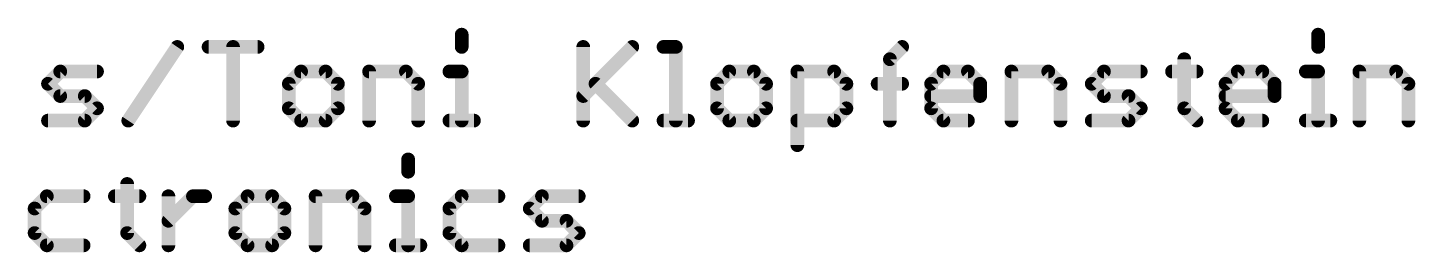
# Model space of a CAD drawing. Extents: x -11.8 to 66.2, y -19.6 to 35.5.
# Drawn here: x 37.93 to 66.22, y -19.05 to -14.48 of the extents above; entities that cross this region are included whole.
import ezdxf

# ---------------------------------------------------------------- set-up
doc = ezdxf.new("R2010")
doc.units = 0
doc.layers.add('51', color=53, linetype='CONTINUOUS')

msp = doc.modelspace()

# ---------------------------------------------------------------- linework, layer by layer
at = {"layer": '51', "const_width": 0.1397}
for points in [[(46.8456, -14.6204, 1), (46.7059, -14.6204)], [(64.3086, -14.6204, 1), (64.1689, -14.6204)], [(41.0352, -14.9092, 1), (40.919, -14.8317)], [(41.6143, -14.8006, 1), (41.6143, -14.9403)], [(42.1841, -14.8704, 1), (42.0444, -14.8704)], [(42.6142, -14.9403, 1), (42.6142, -14.8006)], [(46.7059, -14.8704, 1), (46.8456, -14.8704)], [(49.3242, -14.8704, 1), (49.1845, -14.8704)], [(50.3037, -14.9198, 1), (50.2049, -14.821)], [(50.8915, -14.8006, 1), (50.8915, -14.9403)], [(51.2114, -14.8704, 1), (51.0717, -14.8704)], [(51.1415, -14.9403, 1), (51.1415, -14.8006)], [(55.5771, -15.1204, 1), (55.4374, -15.1204)], [(55.8066, -14.9198, 1), (55.7079, -14.821)], [(61.58, -15.1204, 1), (61.4403, -15.1204)], [(64.1689, -14.8704, 1), (64.3086, -14.8704)], [(38.59, -15.3005, 1), (38.59, -15.4402)], [(38.6394, -15.4198, 1), (38.5406, -15.321)], [(39.3399, -15.4402, 1), (39.3399, -15.3005)], [(43.5015, -15.3005, 1), (43.5015, -15.4402)], [(43.5509, -15.4198, 1), (43.4521, -15.321)], [(44.0508, -15.321, 1), (43.952, -15.4198)], [(44.0014, -15.4402, 1), (44.0014, -15.3005)], [(44.8886, -15.3005, 1), (44.8886, -15.4402)], [(44.9585, -15.3704, 1), (44.8188, -15.3704)], [(45.688, -15.321, 1), (45.5892, -15.4198)], [(45.6386, -15.4402, 1), (45.6386, -15.3005)], [(46.5258, -15.3005, 1), (46.5258, -15.4402)], [(46.8456, -15.3704, 1), (46.7059, -15.3704)], [(46.7758, -15.4402, 1), (46.7758, -15.3005)], [(52.233, -15.3005, 1), (52.233, -15.4402)], [(52.2824, -15.4198, 1), (52.1836, -15.321)], [(52.7823, -15.321, 1), (52.6835, -15.4198)], [(52.7329, -15.4402, 1), (52.7329, -15.3005)], [(53.6201, -15.3005, 1), (53.6201, -15.4402)], [(53.69, -15.3704, 1), (53.5503, -15.3704)], [(54.4195, -15.321, 1), (54.3207, -15.4198)], [(54.3701, -15.4402, 1), (54.3701, -15.3005)], [(55.4579, -15.071, 1), (55.5567, -15.1698)], [(56.5987, -15.3005, 1), (56.5987, -15.4402)], [(56.6481, -15.4198, 1), (56.5493, -15.321)], [(57.1481, -15.321, 1), (57.0493, -15.4198)], [(57.0987, -15.4402, 1), (57.0987, -15.3005)], [(58.0557, -15.3704, 1), (57.916, -15.3704)], [(57.9859, -15.3005, 1), (57.9859, -15.4402)], [(58.7852, -15.321, 1), (58.6864, -15.4198)], [(58.7358, -15.4402, 1), (58.7358, -15.3005)], [(59.873, -15.3005, 1), (59.873, -15.4402)], [(59.9224, -15.4198, 1), (59.8236, -15.321)], [(60.623, -15.4402, 1), (60.623, -15.3005)], [(61.2602, -15.3005, 1), (61.2602, -15.4402)], [(61.7602, -15.4402, 1), (61.7602, -15.3005)], [(62.6016, -15.3005, 1), (62.6016, -15.4402)], [(62.651, -15.4198, 1), (62.5522, -15.321)], [(63.151, -15.321, 1), (63.0522, -15.4198)], [(63.1016, -15.4402, 1), (63.1016, -15.3005)], [(63.9888, -15.3005, 1), (63.9888, -15.4402)], [(64.3086, -15.3704, 1), (64.1689, -15.3704)], [(64.2388, -15.4402, 1), (64.2388, -15.3005)], [(65.0802, -15.3005, 1), (65.0802, -15.4402)], [(65.1501, -15.3704, 1), (65.0104, -15.3704)], [(65.8796, -15.321, 1), (65.7808, -15.4198)], [(65.8302, -15.4402, 1), (65.8302, -15.3005)], [(38.3894, -15.571, 1), (38.2906, -15.6698)], [(38.2906, -15.571, 1), (38.3894, -15.6698)], [(43.3213, -15.6204, 1), (43.1816, -15.6204)], [(43.2021, -15.571, 1), (43.3009, -15.6698)], [(44.3213, -15.6204, 1), (44.1816, -15.6204)], [(44.202, -15.6698, 1), (44.3008, -15.571)], [(45.9584, -15.6204, 1), (45.8187, -15.6204)], [(45.8392, -15.6698, 1), (45.9379, -15.571)], [(49.5538, -15.571, 1), (49.455, -15.6698)], [(52.0528, -15.6204, 1), (51.9131, -15.6204)], [(51.9336, -15.571, 1), (52.0324, -15.6698)], [(53.0528, -15.6204, 1), (52.913, -15.6204)], [(52.9335, -15.6698, 1), (53.0323, -15.571)], [(54.6899, -15.6204, 1), (54.5502, -15.6204)], [(54.5707, -15.6698, 1), (54.6694, -15.571)], [(55.2573, -15.5505, 1), (55.2573, -15.6902)], [(55.7573, -15.6902, 1), (55.7573, -15.5505)], [(56.4186, -15.6204, 1), (56.2789, -15.6204)], [(56.2993, -15.571, 1), (56.3981, -15.6698)], [(57.4185, -15.6204, 1), (57.2788, -15.6204)], [(57.2993, -15.6698, 1), (57.398, -15.571)], [(59.0557, -15.6204, 1), (58.916, -15.6204)], [(58.9364, -15.6698, 1), (59.0352, -15.571)], [(59.6724, -15.571, 1), (59.5737, -15.6698)], [(59.5737, -15.571, 1), (59.6724, -15.6698)], [(62.4215, -15.6204, 1), (62.2818, -15.6204)], [(62.3022, -15.571, 1), (62.401, -15.6698)], [(63.4214, -15.6204, 1), (63.2817, -15.6204)], [(63.3022, -15.6698, 1), (63.4009, -15.571)], [(66.15, -15.6204, 1), (66.0103, -15.6204)], [(66.0308, -15.6698, 1), (66.1295, -15.571)], [(38.59, -15.8005, 1), (38.59, -15.9402)], [(38.5406, -15.9197, 1), (38.6394, -15.8209)], [(39.1393, -15.8209, 1), (39.0406, -15.9197)], [(39.09, -15.9402, 1), (39.09, -15.8005)], [(49.205, -15.8209, 1), (49.3038, -15.9197)], [(56.3487, -15.8005, 1), (56.3487, -15.9402)], [(57.2788, -15.8703, 1), (57.4185, -15.8703)], [(57.3486, -15.9402, 1), (57.3486, -15.8005)], [(59.873, -15.8005, 1), (59.873, -15.9402)], [(59.8236, -15.9197, 1), (59.9224, -15.8209)], [(60.4224, -15.8209, 1), (60.3236, -15.9197)], [(60.373, -15.9402, 1), (60.373, -15.8005)], [(62.3516, -15.8005, 1), (62.3516, -15.9402)], [(63.2817, -15.8703, 1), (63.4214, -15.8703)], [(63.3516, -15.9402, 1), (63.3516, -15.8005)], [(39.3893, -16.1697, 1), (39.2905, -16.0709)], [(39.2905, -16.1697, 1), (39.3893, -16.0709)], [(43.3009, -16.0709, 1), (43.2021, -16.1697)], [(43.1816, -16.1203, 1), (43.3213, -16.1203)], [(44.1816, -16.1203, 1), (44.3213, -16.1203)], [(44.3008, -16.1697, 1), (44.202, -16.0709)], [(51.9131, -16.1203, 1), (52.0528, -16.1203)], [(52.0324, -16.0709, 1), (51.9336, -16.1697)], [(52.913, -16.1203, 1), (53.0528, -16.1203)], [(53.0323, -16.1697, 1), (52.9335, -16.0709)], [(54.5502, -16.1203, 1), (54.6899, -16.1203)], [(54.6694, -16.1697, 1), (54.5707, -16.0709)], [(56.3981, -16.0709, 1), (56.2993, -16.1697)], [(56.2789, -16.1203, 1), (56.4186, -16.1203)], [(60.6724, -16.1697, 1), (60.5736, -16.0709)], [(60.5736, -16.1697, 1), (60.6724, -16.0709)], [(61.4403, -16.1203, 1), (61.58, -16.1203)], [(61.5596, -16.0709, 1), (61.4608, -16.1697)], [(62.401, -16.0709, 1), (62.3022, -16.1697)], [(62.2818, -16.1203, 1), (62.4215, -16.1203)], [(38.34, -16.3005, 1), (38.34, -16.4401)], [(39.0406, -16.3209, 1), (39.1393, -16.4197)], [(39.09, -16.4401, 1), (39.09, -16.3005)], [(39.919, -16.3316, 1), (40.0353, -16.409)], [(42.0444, -16.3703, 1), (42.1841, -16.3703)], [(43.5015, -16.3005, 1), (43.5015, -16.4401)], [(43.4521, -16.4197, 1), (43.5509, -16.3209)], [(43.952, -16.3209, 1), (44.0508, -16.4197)], [(44.0014, -16.4401, 1), (44.0014, -16.3005)], [(44.8188, -16.3703, 1), (44.9585, -16.3703)], [(45.8187, -16.3703, 1), (45.9584, -16.3703)], [(46.5258, -16.3005, 1), (46.5258, -16.4401)], [(46.7059, -16.3703, 1), (46.8456, -16.3703)], [(47.0258, -16.4401, 1), (47.0258, -16.3005)], [(49.1845, -16.3703, 1), (49.3242, -16.3703)], [(50.2049, -16.4197, 1), (50.3037, -16.3209)], [(50.8915, -16.3005, 1), (50.8915, -16.4401)], [(51.0717, -16.3703, 1), (51.2114, -16.3703)], [(51.3915, -16.4401, 1), (51.3915, -16.3005)], [(52.233, -16.3005, 1), (52.233, -16.4401)], [(52.1836, -16.4197, 1), (52.2824, -16.3209)], [(52.6835, -16.3209, 1), (52.7823, -16.4197)], [(52.7329, -16.4401, 1), (52.7329, -16.3005)], [(53.6201, -16.3005, 1), (53.6201, -16.4401)], [(54.3207, -16.3209, 1), (54.4195, -16.4197)], [(54.3701, -16.4401, 1), (54.3701, -16.3005)], [(55.4374, -16.3703, 1), (55.5771, -16.3703)], [(56.5987, -16.3005, 1), (56.5987, -16.4401)], [(56.5493, -16.4197, 1), (56.6481, -16.3209)], [(57.0987, -16.4401, 1), (57.0987, -16.3005)], [(57.916, -16.3703, 1), (58.0557, -16.3703)], [(58.916, -16.3703, 1), (59.0557, -16.3703)], [(59.623, -16.3005, 1), (59.623, -16.4401)], [(60.3236, -16.3209, 1), (60.4224, -16.4197)], [(60.373, -16.4401, 1), (60.373, -16.3005)], [(61.7108, -16.4197, 1), (61.8096, -16.3209)], [(62.6016, -16.3005, 1), (62.6016, -16.4401)], [(62.5522, -16.4197, 1), (62.651, -16.3209)], [(63.1016, -16.4401, 1), (63.1016, -16.3005)], [(63.9888, -16.3005, 1), (63.9888, -16.4401)], [(64.1689, -16.3703, 1), (64.3086, -16.3703)], [(64.4888, -16.4401, 1), (64.4888, -16.3005)], [(65.0104, -16.3703, 1), (65.1501, -16.3703)], [(66.0103, -16.3703, 1), (66.15, -16.3703)], [(53.5503, -16.8703, 1), (53.69, -16.8703)], [(45.7542, -17.1604, 1), (45.6145, -17.1604)], [(40.0241, -17.6604, 1), (39.8844, -17.6604)], [(45.6145, -17.4104, 1), (45.7542, -17.4104)], [(38.3171, -17.8405, 1), (38.3171, -17.9802)], [(38.3665, -17.9598, 1), (38.2677, -17.861)], [(39.0671, -17.9802, 1), (39.0671, -17.8405)], [(39.7043, -17.8405, 1), (39.7043, -17.9802)], [(40.2043, -17.9802, 1), (40.2043, -17.8405)], [(40.8656, -17.9104, 1), (40.7259, -17.9104)], [(41.2957, -17.8405, 1), (41.2957, -17.9802)], [(41.3451, -17.9598, 1), (41.2463, -17.861)], [(41.5457, -17.9802, 1), (41.5457, -17.8405)], [(42.41, -17.8405, 1), (42.41, -17.9802)], [(42.4594, -17.9598, 1), (42.3606, -17.861)], [(42.9594, -17.861, 1), (42.8606, -17.9598)], [(42.91, -17.9802, 1), (42.91, -17.8405)], [(43.7972, -17.8405, 1), (43.7972, -17.9802)], [(43.8671, -17.9104, 1), (43.7274, -17.9104)], [(44.5965, -17.861, 1), (44.4977, -17.9598)], [(44.5471, -17.9802, 1), (44.5471, -17.8405)], [(45.4344, -17.8405, 1), (45.4344, -17.9802)], [(45.7542, -17.9104, 1), (45.6145, -17.9104)], [(45.6843, -17.9802, 1), (45.6843, -17.8405)], [(46.7758, -17.8405, 1), (46.7758, -17.9802)], [(46.8252, -17.9598, 1), (46.7264, -17.861)], [(47.5257, -17.9802, 1), (47.5257, -17.8405)], [(48.4129, -17.8405, 1), (48.4129, -17.9802)], [(48.4623, -17.9598, 1), (48.3635, -17.861)], [(49.1629, -17.9802, 1), (49.1629, -17.8405)], [(38.137, -18.1604, 1), (37.9973, -18.1604)], [(38.0178, -18.111, 1), (38.1165, -18.2098)], [(42.2299, -18.1604, 1), (42.0902, -18.1604)], [(42.1107, -18.111, 1), (42.2094, -18.2098)], [(43.2298, -18.1604, 1), (43.0901, -18.1604)], [(43.1106, -18.2098, 1), (43.2094, -18.111)], [(44.867, -18.1604, 1), (44.7273, -18.1604)], [(44.7477, -18.2098, 1), (44.8465, -18.111)], [(46.5956, -18.1604, 1), (46.4559, -18.1604)], [(46.4764, -18.111, 1), (46.5752, -18.2098)], [(48.2123, -18.111, 1), (48.1136, -18.2098)], [(48.1136, -18.111, 1), (48.2123, -18.2098)], [(40.7464, -18.3609, 1), (40.8451, -18.4597)], [(48.4129, -18.3405, 1), (48.4129, -18.4802)], [(48.3635, -18.4597, 1), (48.4623, -18.3609)], [(48.9623, -18.3609, 1), (48.8635, -18.4597)], [(48.9129, -18.4802, 1), (48.9129, -18.3405)], [(37.9973, -18.6603, 1), (38.137, -18.6603)], [(38.1165, -18.6109, 1), (38.0178, -18.7097)], [(39.8844, -18.6603, 1), (40.0241, -18.6603)], [(40.0037, -18.6109, 1), (39.9049, -18.7097)], [(42.0902, -18.6603, 1), (42.2299, -18.6603)], [(42.2094, -18.6109, 1), (42.1107, -18.7097)], [(43.0901, -18.6603, 1), (43.2298, -18.6603)], [(43.2094, -18.7097, 1), (43.1106, -18.6109)], [(46.4559, -18.6603, 1), (46.5956, -18.6603)], [(46.5752, -18.6109, 1), (46.4764, -18.7097)], [(49.2123, -18.7097, 1), (49.1135, -18.6109)], [(49.1135, -18.7097, 1), (49.2123, -18.6109)], [(38.3171, -18.8405, 1), (38.3171, -18.9801)], [(38.2677, -18.9597, 1), (38.3665, -18.8609)], [(39.0671, -18.9801, 1), (39.0671, -18.8405)], [(40.1549, -18.9597, 1), (40.2537, -18.8609)], [(40.7259, -18.9103, 1), (40.8656, -18.9103)], [(42.41, -18.8405, 1), (42.41, -18.9801)], [(42.3606, -18.9597, 1), (42.4594, -18.8609)], [(42.8606, -18.8609, 1), (42.9594, -18.9597)], [(42.91, -18.9801, 1), (42.91, -18.8405)], [(43.7274, -18.9103, 1), (43.8671, -18.9103)], [(44.7273, -18.9103, 1), (44.867, -18.9103)], [(45.4344, -18.8405, 1), (45.4344, -18.9801)], [(45.6145, -18.9103, 1), (45.7542, -18.9103)], [(45.9343, -18.9801, 1), (45.9343, -18.8405)], [(46.7758, -18.8405, 1), (46.7758, -18.9801)], [(46.7264, -18.9597, 1), (46.8252, -18.8609)], [(47.5257, -18.9801, 1), (47.5257, -18.8405)], [(48.163, -18.8405, 1), (48.163, -18.9801)], [(48.8635, -18.8609, 1), (48.9623, -18.9597)], [(48.9129, -18.9801, 1), (48.9129, -18.8405)]]:
    msp.add_lwpolyline(points, format="xyb", dxfattribs=at)
at = {"layer": '51', "const_width": 0.2794}
for points in [[(46.7758, -14.6204), (46.7758, -14.8704)], [(64.2388, -14.6204), (64.2388, -14.8704)], [(39.9772, -16.3703), (40.9771, -14.8704)], [(41.6143, -14.8704), (42.6142, -14.8704)], [(42.1143, -16.3703), (42.1143, -14.8704)], [(49.2544, -14.8704), (49.2544, -16.3703)], [(49.2544, -15.8703), (50.2543, -14.8704)], [(50.8915, -14.8704), (51.1415, -14.8704)], [(51.1415, -14.8704), (51.1415, -16.3703)], [(55.5073, -15.1204), (55.7573, -14.8704)], [(55.5073, -16.3703), (55.5073, -15.1204)], [(61.5102, -15.1204), (61.5102, -16.1203)], [(38.34, -15.6204), (38.59, -15.3704)], [(38.59, -15.3704), (39.3399, -15.3704)], [(43.5015, -15.3704), (43.2515, -15.6204)], [(44.0014, -15.3704), (43.5015, -15.3704)], [(44.2514, -15.6204), (44.0014, -15.3704)], [(44.8886, -16.3703), (44.8886, -15.3704)], [(44.8886, -15.3704), (45.6386, -15.3704)], [(45.6386, -15.3704), (45.8886, -15.6204)], [(46.5258, -15.3704), (46.7758, -15.3704)], [(46.7758, -15.3704), (46.7758, -16.3703)], [(52.233, -15.3704), (51.983, -15.6204)], [(52.7329, -15.3704), (52.233, -15.3704)], [(52.9829, -15.6204), (52.7329, -15.3704)], [(53.6201, -16.8703), (53.6201, -15.3704)], [(53.6201, -15.3704), (54.3701, -15.3704)], [(54.3701, -15.3704), (54.6201, -15.6204)], [(56.3487, -15.6204), (56.5987, -15.3704)], [(56.5987, -15.3704), (57.0987, -15.3704)], [(57.0987, -15.3704), (57.3486, -15.6204)], [(57.9859, -16.3703), (57.9859, -15.3704)], [(57.9859, -15.3704), (58.7358, -15.3704)], [(58.7358, -15.3704), (58.9858, -15.6204)], [(59.623, -15.6204), (59.873, -15.3704)], [(59.873, -15.3704), (60.623, -15.3704)], [(61.2602, -15.3704), (61.7602, -15.3704)], [(62.3516, -15.6204), (62.6016, -15.3704)], [(62.6016, -15.3704), (63.1016, -15.3704)], [(63.1016, -15.3704), (63.3516, -15.6204)], [(63.9888, -15.3704), (64.2388, -15.3704)], [(64.2388, -15.3704), (64.2388, -16.3703)], [(65.0802, -16.3703), (65.0802, -15.3704)], [(65.0802, -15.3704), (65.8302, -15.3704)], [(65.8302, -15.3704), (66.0802, -15.6204)], [(38.59, -15.8703), (38.34, -15.6204)], [(43.2515, -15.6204), (43.2515, -16.1203)], [(44.2514, -16.1203), (44.2514, -15.6204)], [(45.8886, -15.6204), (45.8886, -16.3703)], [(49.5044, -15.6204), (50.2543, -16.3703)], [(51.983, -15.6204), (51.983, -16.1203)], [(52.9829, -16.1203), (52.9829, -15.6204)], [(54.6201, -15.6204), (54.6201, -16.1203)], [(55.2573, -15.6204), (55.7573, -15.6204)], [(56.3487, -16.1203), (56.3487, -15.6204)], [(57.3486, -15.6204), (57.3486, -15.8703)], [(58.9858, -15.6204), (58.9858, -16.3703)], [(59.873, -15.8703), (59.623, -15.6204)], [(62.3516, -16.1203), (62.3516, -15.6204)], [(63.3516, -15.6204), (63.3516, -15.8703)], [(66.0802, -15.6204), (66.0802, -16.3703)], [(39.09, -15.8703), (38.59, -15.8703)], [(39.3399, -16.1203), (39.09, -15.8703)], [(57.3486, -15.8703), (56.3487, -15.8703)], [(60.373, -15.8703), (59.873, -15.8703)], [(60.623, -16.1203), (60.373, -15.8703)], [(63.3516, -15.8703), (62.3516, -15.8703)], [(39.09, -16.3703), (39.3399, -16.1203)], [(43.2515, -16.1203), (43.5015, -16.3703)], [(44.0014, -16.3703), (44.2514, -16.1203)], [(51.983, -16.1203), (52.233, -16.3703)], [(52.7329, -16.3703), (52.9829, -16.1203)], [(54.6201, -16.1203), (54.3701, -16.3703)], [(56.5987, -16.3703), (56.3487, -16.1203)], [(60.373, -16.3703), (60.623, -16.1203)], [(61.5102, -16.1203), (61.7602, -16.3703)], [(62.6016, -16.3703), (62.3516, -16.1203)], [(38.34, -16.3703), (39.09, -16.3703)], [(43.5015, -16.3703), (44.0014, -16.3703)], [(46.5258, -16.3703), (47.0258, -16.3703)], [(50.8915, -16.3703), (51.3915, -16.3703)], [(52.233, -16.3703), (52.7329, -16.3703)], [(54.3701, -16.3703), (53.6201, -16.3703)], [(57.0987, -16.3703), (56.5987, -16.3703)], [(59.623, -16.3703), (60.373, -16.3703)], [(63.1016, -16.3703), (62.6016, -16.3703)], [(63.9888, -16.3703), (64.4888, -16.3703)], [(45.6843, -17.1604), (45.6843, -17.4104)], [(39.9543, -17.6604), (39.9543, -18.6603)], [(38.3171, -17.9104), (38.0672, -18.1604)], [(39.0671, -17.9104), (38.3171, -17.9104)], [(39.7043, -17.9104), (40.2043, -17.9104)], [(40.7957, -18.9103), (40.7957, -17.9104)], [(40.7957, -18.4103), (41.2957, -17.9104)], [(41.2957, -17.9104), (41.5457, -17.9104)], [(42.41, -17.9104), (42.16, -18.1604)], [(42.91, -17.9104), (42.41, -17.9104)], [(43.16, -18.1604), (42.91, -17.9104)], [(43.7972, -18.9103), (43.7972, -17.9104)], [(43.7972, -17.9104), (44.5471, -17.9104)], [(44.5471, -17.9104), (44.7971, -18.1604)], [(45.4344, -17.9104), (45.6843, -17.9104)], [(45.6843, -17.9104), (45.6843, -18.9103)], [(46.7758, -17.9104), (46.5258, -18.1604)], [(47.5257, -17.9104), (46.7758, -17.9104)], [(48.163, -18.1604), (48.4129, -17.9104)], [(48.4129, -17.9104), (49.1629, -17.9104)], [(38.0672, -18.1604), (38.0672, -18.6603)], [(42.16, -18.1604), (42.16, -18.6603)], [(43.16, -18.6603), (43.16, -18.1604)], [(44.7971, -18.1604), (44.7971, -18.9103)], [(46.5258, -18.1604), (46.5258, -18.6603)], [(48.4129, -18.4103), (48.163, -18.1604)], [(48.9129, -18.4103), (48.4129, -18.4103)], [(49.1629, -18.6603), (48.9129, -18.4103)], [(38.0672, -18.6603), (38.3171, -18.9103)], [(39.9543, -18.6603), (40.2043, -18.9103)], [(42.16, -18.6603), (42.41, -18.9103)], [(42.91, -18.9103), (43.16, -18.6603)], [(46.5258, -18.6603), (46.7758, -18.9103)], [(48.9129, -18.9103), (49.1629, -18.6603)], [(38.3171, -18.9103), (39.0671, -18.9103)], [(42.41, -18.9103), (42.91, -18.9103)], [(45.4344, -18.9103), (45.9343, -18.9103)], [(46.7758, -18.9103), (47.5257, -18.9103)], [(48.163, -18.9103), (48.9129, -18.9103)]]:
    msp.add_lwpolyline(points, dxfattribs=at)

doc.saveas('drawing.dxf')
